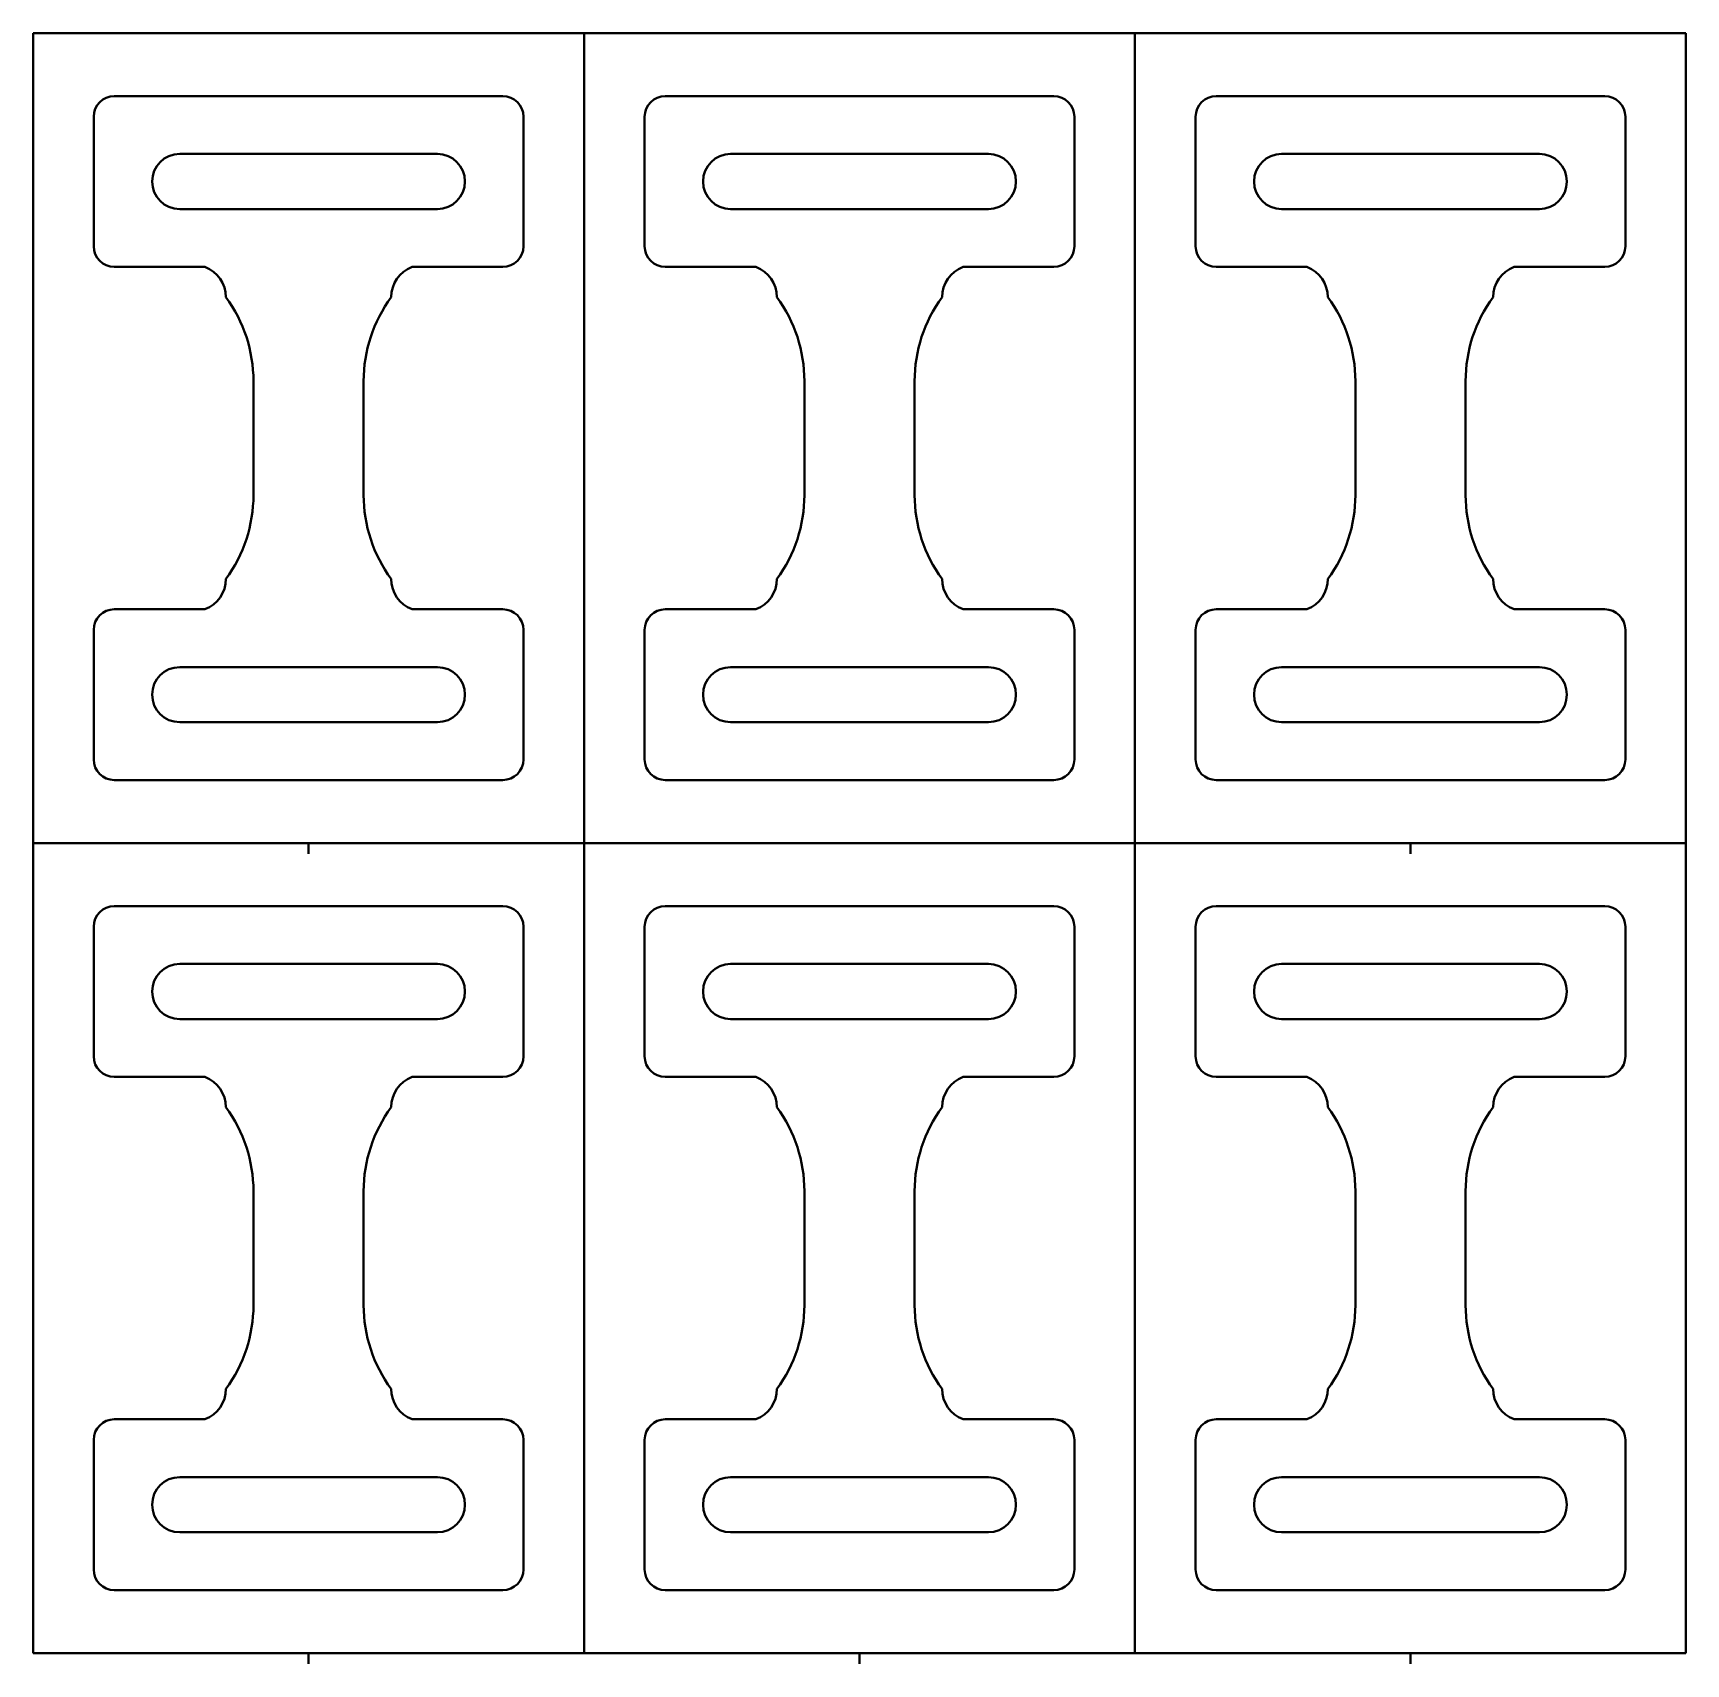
# Model space of a CAD drawing. Header units: inches. Extents: x -30 to 30, y -29.8 to 29.4.
import ezdxf

# ---------------------------------------------------------------- set-up
doc = ezdxf.new("R2010")
doc.units = ezdxf.units.IN
doc.header["$MEASUREMENT"] = 0
doc.layers.add('ModelSketch_Visible', color=7, linetype='Continuous', lineweight=40)

msp = doc.modelspace()

# ---------------------------------------------------------------- linework, layer by layer
at = {"layer": 'ModelSketch_Visible'}
for p, q in [((-10, 29.4), (-30, 29.4)), ((-30, 29.4), (-30, 0)), ((-10, 29.4), (-10, 0)), ((10, 29.4), (-10, 29.4)), ((-10, 29.4), (-10, 0)), ((30, 29.4), (10, 29.4)), ((10, 29.4), (10, 0)), ((10, 29.4), (10, 0)), ((30, 29.4), (30, 0)), ((-12.95, 27.113), (-27.05, 27.113)), ((7.05, 27.113), (-7.05, 27.113)), ((27.05, 27.113), (12.95, 27.113)), ((-27.8, 21.663), (-27.8, 26.363)), ((-12.2, 21.663), (-12.2, 26.363)), ((-7.8, 21.663), (-7.8, 26.363)), ((7.8, 21.663), (7.8, 26.363)), ((12.2, 21.663), (12.2, 26.363)), ((27.8, 21.663), (27.8, 26.363)), ((-15.322, 25.013), (-24.678, 25.013)), ((4.678, 25.013), (-4.678, 25.013)), ((24.678, 25.013), (15.322, 25.013)), ((-15.322, 23.013), (-24.678, 23.013)), ((4.678, 23.013), (-4.678, 23.013)), ((24.678, 23.013), (15.322, 23.013)), ((-23.76, 20.913), (-27.05, 20.913)), ((-12.95, 20.913), (-16.24, 20.913)), ((-3.76, 20.913), (-7.05, 20.913)), ((7.05, 20.913), (3.76, 20.913)), ((16.24, 20.913), (12.95, 20.913)), ((27.05, 20.913), (23.76, 20.913)), ((-22, 14.7), (-22, 16.768)), ((-18, 14.7), (-18, 16.768)), ((-2, 14.7), (-2, 16.768)), ((2, 14.7), (2, 16.768)), ((18, 14.7), (18, 16.768)), ((22, 14.7), (22, 16.768)), ((-22, 14.7), (-22, 12.633)), ((-18, 14.7), (-18, 12.633)), ((-2, 14.7), (-2, 12.633)), ((2, 14.7), (2, 12.633)), ((18, 14.7), (18, 12.633)), ((22, 14.7), (22, 12.633)), ((-23.76, 8.488), (-27.05, 8.488)), ((-12.95, 8.488), (-16.24, 8.488)), ((-3.76, 8.488), (-7.05, 8.488)), ((7.05, 8.488), (3.76, 8.488)), ((16.24, 8.488), (12.95, 8.488)), ((27.05, 8.488), (23.76, 8.488)), ((-27.8, 7.738), (-27.8, 3.038)), ((-12.2, 7.738), (-12.2, 3.038)), ((-7.8, 7.738), (-7.8, 3.038)), ((7.8, 7.738), (7.8, 3.038)), ((12.2, 7.738), (12.2, 3.038)), ((27.8, 7.738), (27.8, 3.038)), ((-15.322, 6.388), (-24.678, 6.388)), ((4.678, 6.388), (-4.678, 6.388)), ((24.678, 6.388), (15.322, 6.388)), ((-15.322, 4.388), (-24.678, 4.388)), ((4.678, 4.388), (-4.678, 4.388)), ((24.678, 4.388), (15.322, 4.388)), ((-12.95, 2.288), (-27.05, 2.288)), ((7.05, 2.288), (-7.05, 2.288)), ((27.05, 2.288), (12.95, 2.288)), ((-30, 0), (-30, -29.4)), ((-10, 0), (-30, 0)), ((-10, 0), (-30, 0)), ((-20, 0), (-20, -0.391)), ((-10, 0), (-10, -29.4)), ((-10, 0), (-10, -29.4)), ((10, 0), (-10, 0)), ((10, 0), (-10, 0)), ((30, 0), (10, 0)), ((30, 0), (10, 0)), ((10, 0), (10, -29.4)), ((10, 0), (10, -29.4)), ((20, 0), (20, -0.391)), ((30, 0), (30, -29.4)), ((-12.95, -2.287), (-27.05, -2.287)), ((7.05, -2.287), (-7.05, -2.287)), ((27.05, -2.287), (12.95, -2.287)), ((-27.8, -7.737), (-27.8, -3.037)), ((-12.2, -7.737), (-12.2, -3.037)), ((-7.8, -7.737), (-7.8, -3.037)), ((7.8, -7.737), (7.8, -3.037)), ((12.2, -7.737), (12.2, -3.037)), ((27.8, -7.737), (27.8, -3.037)), ((-15.322, -4.387), (-24.678, -4.387)), ((4.678, -4.387), (-4.678, -4.387)), ((24.678, -4.387), (15.322, -4.387)), ((-15.322, -6.387), (-24.678, -6.387)), ((4.678, -6.387), (-4.678, -6.387)), ((24.678, -6.387), (15.322, -6.387)), ((-23.76, -8.487), (-27.05, -8.487)), ((-12.95, -8.487), (-16.24, -8.487)), ((-3.76, -8.487), (-7.05, -8.487)), ((7.05, -8.487), (3.76, -8.487)), ((16.24, -8.487), (12.95, -8.487)), ((27.05, -8.487), (23.76, -8.487)), ((-22, -14.7), (-22, -12.632)), ((-18, -14.7), (-18, -12.632)), ((-2, -14.7), (-2, -12.632)), ((2, -14.7), (2, -12.632)), ((18, -14.7), (18, -12.632)), ((22, -14.7), (22, -12.632)), ((-22, -14.7), (-22, -16.767)), ((-18, -14.7), (-18, -16.767)), ((-2, -14.7), (-2, -16.767)), ((2, -14.7), (2, -16.767)), ((18, -14.7), (18, -16.767)), ((22, -14.7), (22, -16.767)), ((-23.76, -20.912), (-27.05, -20.912)), ((-12.95, -20.912), (-16.24, -20.912)), ((-3.76, -20.912), (-7.05, -20.912)), ((7.05, -20.912), (3.76, -20.912)), ((16.24, -20.912), (12.95, -20.912)), ((27.05, -20.912), (23.76, -20.912)), ((-27.8, -21.662), (-27.8, -26.362)), ((-12.2, -21.662), (-12.2, -26.362)), ((-7.8, -21.662), (-7.8, -26.362)), ((7.8, -21.662), (7.8, -26.362)), ((12.2, -21.662), (12.2, -26.362)), ((27.8, -21.662), (27.8, -26.362)), ((-15.322, -23.012), (-24.678, -23.012)), ((4.678, -23.012), (-4.678, -23.012)), ((24.678, -23.012), (15.322, -23.012)), ((-15.322, -25.012), (-24.678, -25.012)), ((4.678, -25.012), (-4.678, -25.012)), ((24.678, -25.012), (15.322, -25.012)), ((-12.95, -27.112), (-27.05, -27.112)), ((7.05, -27.112), (-7.05, -27.112)), ((27.05, -27.112), (12.95, -27.112)), ((-10, -29.4), (-30, -29.4)), ((-20, -29.4), (-20, -29.791)), ((10, -29.4), (-10, -29.4)), ((0, -29.4), (0, -29.791)), ((30, -29.4), (10, -29.4)), ((20, -29.4), (20, -29.791))]:
    msp.add_line(p, q, dxfattribs=at)
for centre, radius, start, end in [((-27.05, 26.363), 0.75, 90, 180), ((-12.95, 26.363), 0.75, 0, 90), ((-7.05, 26.363), 0.75, 90, 180), ((7.05, 26.363), 0.75, 0, 90), ((12.95, 26.363), 0.75, 90, 180), ((27.05, 26.363), 0.75, 0, 90), ((-24.678, 24.013), 1, 90, 270), ((-15.322, 24.013), 1, 270, 90), ((-4.678, 24.013), 1, 90, 270), ((4.678, 24.013), 1, 270, 90), ((15.322, 24.013), 1, 90, 270), ((24.678, 24.013), 1, 270, 90), ((-27.05, 21.663), 0.75, 180, 270), ((-12.95, 21.663), 0.75, 270, 0), ((-7.05, 21.663), 0.75, 180, 270), ((7.05, 21.663), 0.75, 270, 0), ((12.95, 21.663), 0.75, 180, 270), ((27.05, 21.663), 0.75, 270, 0), ((-24.176, 19.813), 1.176, 0, 69.28868), ((-24.176, 19.813), 1.176, 0, 69.28868), ((-15.824, 19.813), 1.176, 110.71132, 180), ((-4.176, 19.813), 1.176, 0, 69.28868), ((-4.176, 19.813), 1.176, 0, 69.28868), ((4.176, 19.813), 1.176, 110.71132, 180), ((15.824, 19.813), 1.176, 0, 69.28868), ((15.824, 19.813), 1.176, 0, 69.28868), ((24.176, 19.813), 1.176, 110.71132, 180), ((-27.137, 16.768), 5.137, 0, 36.35749), ((-12.863, 16.768), 5.137, 143.64251, 180), ((-7.137, 16.768), 5.137, 0, 36.35749), ((7.137, 16.768), 5.137, 143.64251, 180), ((12.863, 16.768), 5.137, 0, 36.35749), ((27.137, 16.768), 5.137, 143.64251, 180), ((-27.137, 12.633), 5.137, 323.64251, 0), ((-12.863, 12.633), 5.137, 180, 216.35749), ((-7.137, 12.633), 5.137, 323.64251, 0), ((7.137, 12.633), 5.137, 180, 216.35749), ((12.863, 12.633), 5.137, 323.64251, 0), ((27.137, 12.633), 5.137, 180, 216.35749), ((-24.176, 9.588), 1.176, 290.71132, 0), ((-24.176, 9.588), 1.176, 290.71132, 0), ((-15.824, 9.588), 1.176, 180, 249.28868), ((-4.176, 9.588), 1.176, 290.71132, 0), ((-4.176, 9.588), 1.176, 290.71132, 0), ((4.176, 9.588), 1.176, 180, 249.28868), ((15.824, 9.588), 1.176, 290.71132, 0), ((15.824, 9.588), 1.176, 290.71132, 0), ((24.176, 9.588), 1.176, 180, 249.28868), ((-27.05, 7.738), 0.75, 90, 180), ((-12.95, 7.738), 0.75, 0, 90), ((-7.05, 7.738), 0.75, 90, 180), ((7.05, 7.738), 0.75, 0, 90), ((12.95, 7.738), 0.75, 90, 180), ((27.05, 7.738), 0.75, 0, 90), ((-24.678, 5.388), 1, 90, 270), ((-15.322, 5.388), 1, 270, 90), ((-4.678, 5.388), 1, 90, 270), ((4.678, 5.388), 1, 270, 90), ((15.322, 5.388), 1, 90, 270), ((24.678, 5.388), 1, 270, 90), ((-27.05, 3.038), 0.75, 180, 270), ((-12.95, 3.038), 0.75, 270, 0), ((-7.05, 3.038), 0.75, 180, 270), ((7.05, 3.038), 0.75, 270, 0), ((12.95, 3.038), 0.75, 180, 270), ((27.05, 3.038), 0.75, 270, 0), ((-27.05, -3.037), 0.75, 90, 180), ((-12.95, -3.037), 0.75, 0, 90), ((-7.05, -3.037), 0.75, 90, 180), ((7.05, -3.037), 0.75, 0, 90), ((12.95, -3.037), 0.75, 90, 180), ((27.05, -3.037), 0.75, 0, 90), ((-24.678, -5.387), 1, 90, 270), ((-15.322, -5.387), 1, 270, 90), ((-4.678, -5.387), 1, 90, 270), ((4.678, -5.387), 1, 270, 90), ((15.322, -5.387), 1, 90, 270), ((24.678, -5.387), 1, 270, 90), ((-27.05, -7.737), 0.75, 180, 270), ((-12.95, -7.737), 0.75, 270, 0), ((-7.05, -7.737), 0.75, 180, 270), ((7.05, -7.737), 0.75, 270, 0), ((12.95, -7.737), 0.75, 180, 270), ((27.05, -7.737), 0.75, 270, 0), ((-24.176, -9.587), 1.176, 0, 69.28868), ((-24.176, -9.587), 1.176, 0, 69.28868), ((-15.824, -9.587), 1.176, 110.71132, 180), ((-4.176, -9.587), 1.176, 0, 69.28868), ((-4.176, -9.587), 1.176, 0, 69.28868), ((4.176, -9.587), 1.176, 110.71132, 180), ((15.824, -9.587), 1.176, 0, 69.28868), ((15.824, -9.587), 1.176, 0, 69.28868), ((24.176, -9.587), 1.176, 110.71132, 180), ((-27.137, -12.632), 5.137, 0, 36.35749), ((-12.863, -12.632), 5.137, 143.64251, 180), ((-7.137, -12.632), 5.137, 0, 36.35749), ((7.137, -12.632), 5.137, 143.64251, 180), ((12.863, -12.632), 5.137, 0, 36.35749), ((27.137, -12.632), 5.137, 143.64251, 180), ((-27.137, -16.767), 5.137, 323.64251, 0), ((-12.863, -16.767), 5.137, 180, 216.35749), ((-7.137, -16.767), 5.137, 323.64251, 0), ((7.137, -16.767), 5.137, 180, 216.35749), ((12.863, -16.767), 5.137, 323.64251, 0), ((27.137, -16.767), 5.137, 180, 216.35749), ((-24.176, -19.812), 1.176, 290.71132, 0), ((-24.176, -19.812), 1.176, 290.71132, 0), ((-15.824, -19.812), 1.176, 180, 249.28868), ((-4.176, -19.812), 1.176, 290.71132, 0), ((-4.176, -19.812), 1.176, 290.71132, 0), ((4.176, -19.812), 1.176, 180, 249.28868), ((15.824, -19.812), 1.176, 290.71132, 0), ((15.824, -19.812), 1.176, 290.71132, 0), ((24.176, -19.812), 1.176, 180, 249.28868), ((-27.05, -21.662), 0.75, 90, 180), ((-12.95, -21.662), 0.75, 0, 90), ((-7.05, -21.662), 0.75, 90, 180), ((7.05, -21.662), 0.75, 0, 90), ((12.95, -21.662), 0.75, 90, 180), ((27.05, -21.662), 0.75, 0, 90), ((-24.678, -24.012), 1, 90, 270), ((-15.322, -24.012), 1, 270, 90), ((-4.678, -24.012), 1, 90, 270), ((4.678, -24.012), 1, 270, 90), ((15.322, -24.012), 1, 90, 270), ((24.678, -24.012), 1, 270, 90), ((-27.05, -26.362), 0.75, 180, 270), ((-12.95, -26.362), 0.75, 270, 0), ((-7.05, -26.362), 0.75, 180, 270), ((7.05, -26.362), 0.75, 270, 0), ((12.95, -26.362), 0.75, 180, 270), ((27.05, -26.362), 0.75, 270, 0)]:
    msp.add_arc(centre, radius, start, end, dxfattribs=at)

doc.saveas('drawing.dxf')
